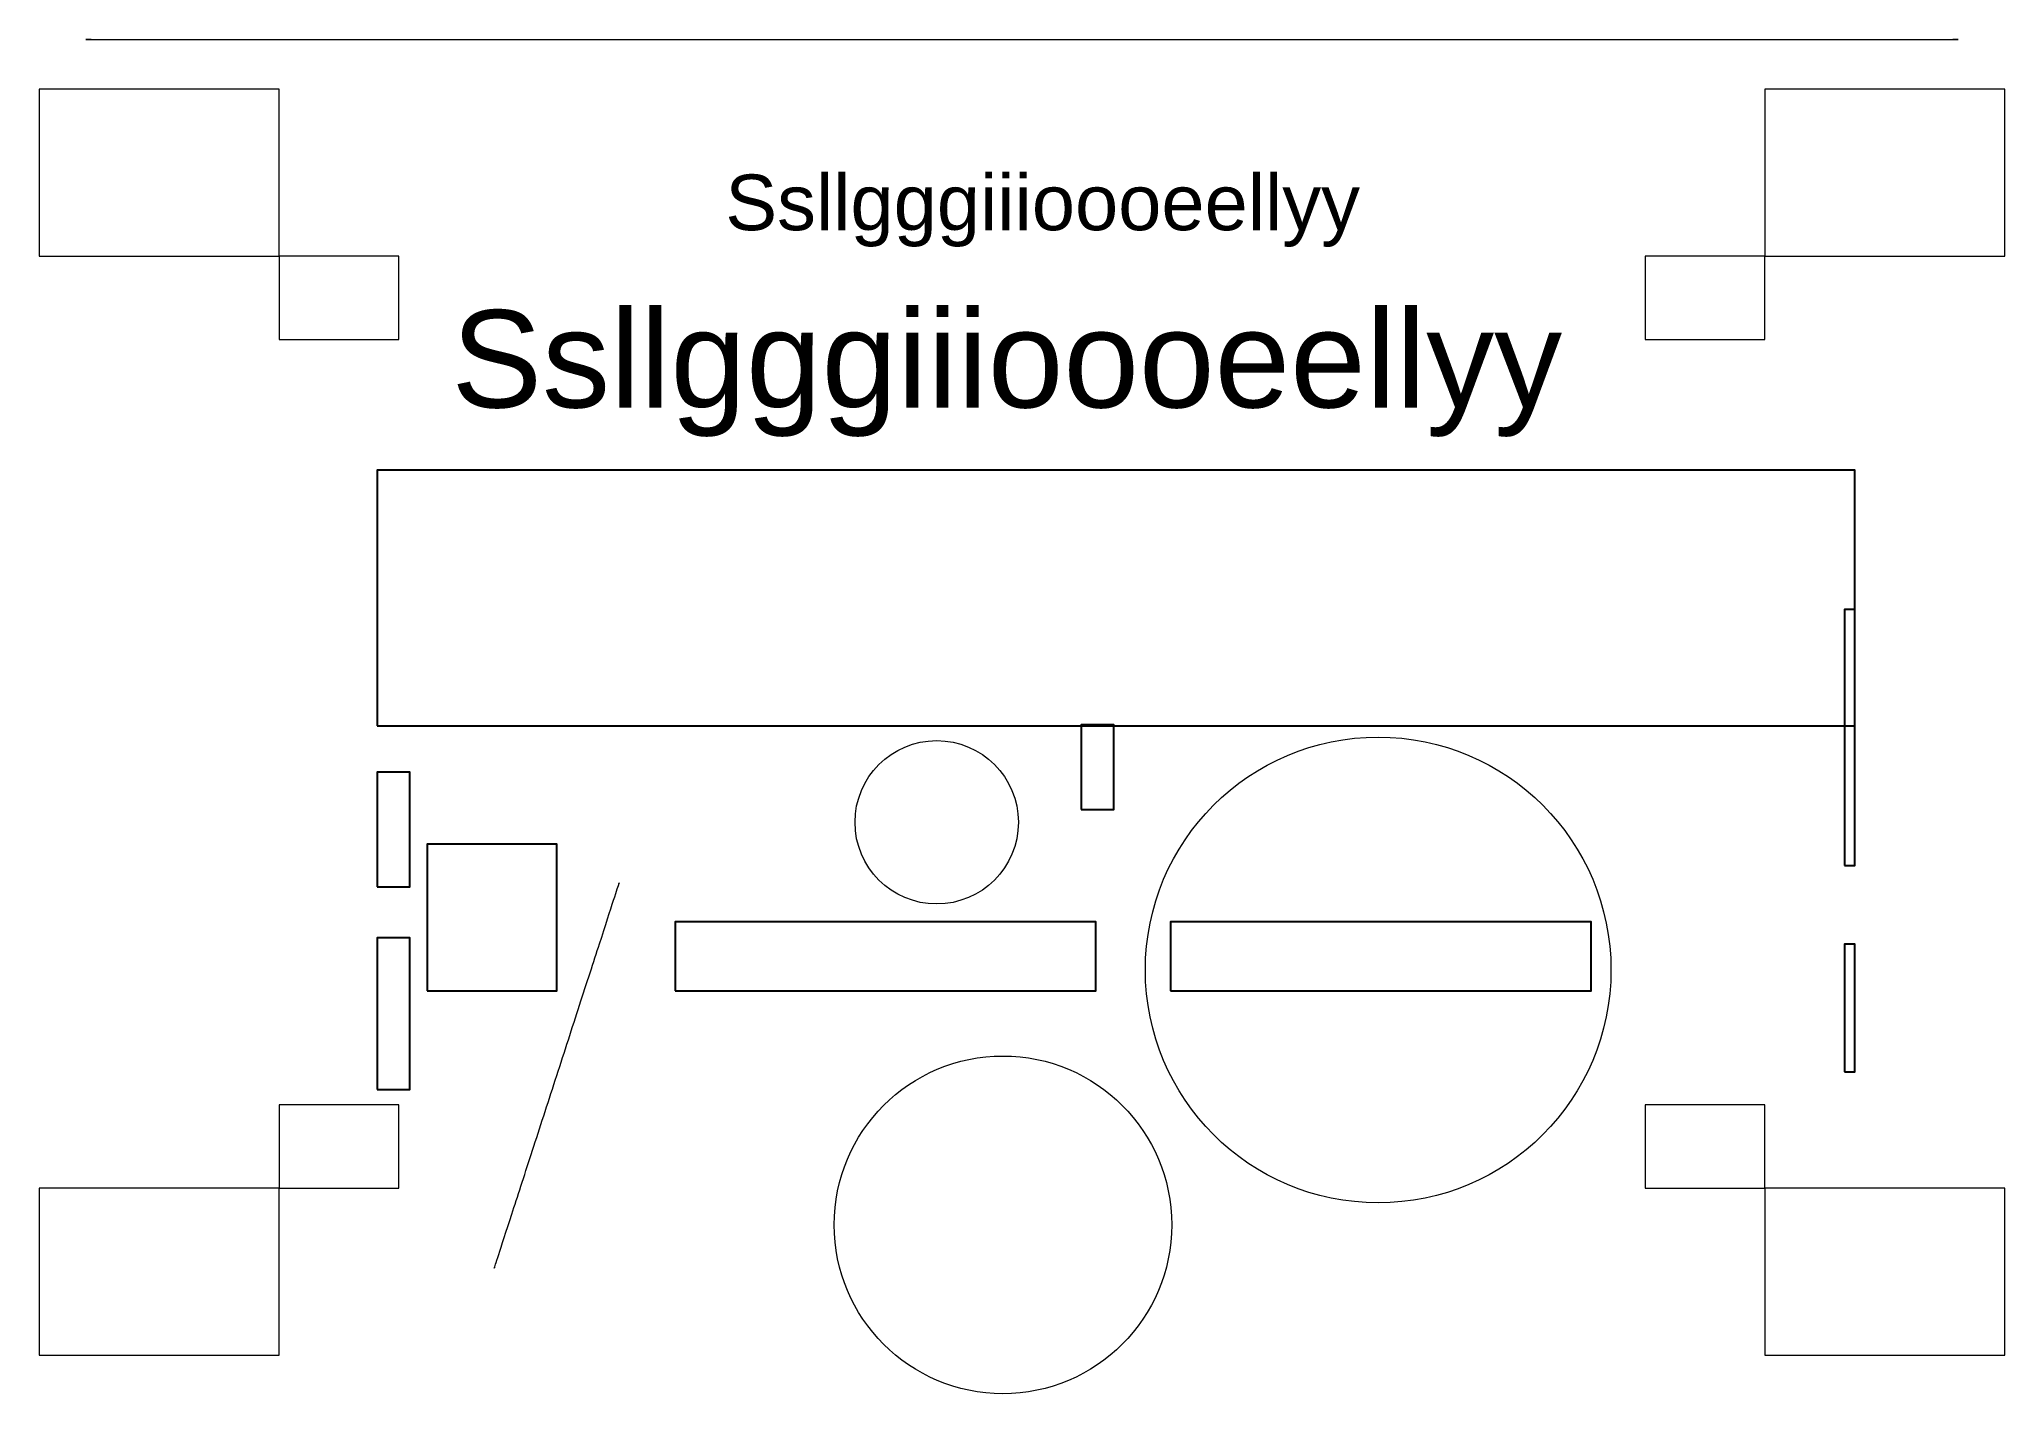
# Model space of a CAD drawing. Header units: inches. Extents: x -11.91 to -9.08, y 4.05 to 6.
import ezdxf

# ---------------------------------------------------------------- set-up
doc = ezdxf.new("R2010")
doc.units = ezdxf.units.IN
doc.header["$MEASUREMENT"] = 0
doc.layers.add('Layer 1', color=7, linetype='Continuous')
doc.styles.add('textstyle15', font='')
doc.styles.add('textstyle16', font='')
doc.styles.get('textstyle15').set_extended_font_data('Arial')
doc.styles.get('textstyle16').set_extended_font_data('Arial')

msp = doc.modelspace()

# ---------------------------------------------------------------- linework, layer by layer
at = {"layer": 'Layer 1', "color": 22, "lineweight": 5, "true_color": 0xcc3300}
for points in [[(-11.90944488188976, 5.688476377952756), (-11.56454724409449, 5.688476377952756), (-11.56454724409449, 5.92861811023622), (-11.90944488188976, 5.92861811023622), (-11.90944488188976, 5.688476377952756)], [(-9.4266062992126, 5.688476377952756), (-9.081708661417323, 5.688476377952756), (-9.081708661417323, 5.92861811023622), (-9.4266062992126, 5.92861811023622), (-9.4266062992126, 5.688476377952756)], [(-11.56454724409449, 5.56840157480315), (-11.39209842519685, 5.56840157480315), (-11.39209842519685, 5.688472440944882), (-11.56454724409449, 5.688472440944882), (-11.56454724409449, 5.56840157480315)], [(-9.599055118110236, 5.56840157480315), (-9.4266062992126, 5.56840157480315), (-9.4266062992126, 5.688472440944882), (-9.599055118110236, 5.688472440944882), (-9.599055118110236, 5.56840157480315)], [(-11.56454724409449, 4.347700787401575), (-11.39209842519685, 4.347700787401575), (-11.39209842519685, 4.467771653543307), (-11.56454724409449, 4.467771653543307), (-11.56454724409449, 4.347700787401575)], [(-9.599055118110236, 4.347700787401575), (-9.4266062992126, 4.347700787401575), (-9.4266062992126, 4.467771653543307), (-9.599055118110236, 4.467771653543307), (-9.599055118110236, 4.347700787401575)], [(-11.90944488188976, 4.10755905511811), (-11.56454724409449, 4.10755905511811), (-11.56454724409449, 4.347700787401575), (-11.90944488188976, 4.347700787401575), (-11.90944488188976, 4.10755905511811)], [(-9.4266062992126, 4.10755905511811), (-9.081708661417323, 4.10755905511811), (-9.081708661417323, 4.347700787401575), (-9.4266062992126, 4.347700787401575), (-9.4266062992126, 4.10755905511811)]]:
    msp.add_lwpolyline(points, close=True, dxfattribs=at)
at = {"layer": 'Layer 1', "color": 250, "true_color": 0x333333}
for points in [[(-11.42344488188977, 5.012555118110236), (-9.297452755905512, 5.012555118110236), (-9.297452755905512, 5.38061811023622), (-11.42344488188977, 5.38061811023622), (-11.42344488188977, 5.012555118110236)], [(-9.312070866141733, 4.812114173228347), (-9.297448818897639, 4.812114173228347), (-9.297448818897639, 5.180177165354331), (-9.312070866141733, 5.180177165354331), (-9.312070866141733, 4.812114173228347)], [(-10.41040551181103, 4.89244094488189), (-10.36338976377953, 4.89244094488189), (-10.36338976377953, 5.014425196850394), (-10.41040551181103, 5.014425196850394), (-10.41040551181103, 4.89244094488189)], [(-11.42344488188977, 4.781047244094489), (-11.37642913385827, 4.781047244094489), (-11.37642913385827, 4.946086614173229), (-11.42344488188977, 4.946086614173229), (-11.42344488188977, 4.781047244094489)], [(-11.35129133858268, 4.631590551181103), (-11.16474015748032, 4.631590551181103), (-11.16474015748032, 4.842409448818898), (-11.35129133858268, 4.842409448818898), (-11.35129133858268, 4.631590551181103)], [(-10.99476377952756, 4.631590551181103), (-10.38949606299213, 4.631590551181103), (-10.38949606299213, 4.731086614173228), (-10.99476377952756, 4.731086614173228), (-10.99476377952756, 4.631590551181103)], [(-10.28170866141732, 4.631590551181103), (-9.67644094488189, 4.631590551181103), (-9.67644094488189, 4.731086614173228), (-10.28170866141732, 4.731086614173228), (-10.28170866141732, 4.631590551181103)], [(-11.42344488188977, 4.489736220472441), (-11.37642913385827, 4.489736220472441), (-11.37642913385827, 4.707909448818898), (-11.42344488188977, 4.707909448818898), (-11.42344488188977, 4.489736220472441)], [(-9.312070866141733, 4.515007874015748), (-9.297448818897639, 4.515007874015748), (-9.297448818897639, 4.698771653543307), (-9.312070866141733, 4.698771653543307), (-9.312070866141733, 4.515007874015748)]]:
    msp.add_lwpolyline(points, close=True, dxfattribs=at)
at = {"layer": 'Layer 1', "color": 22, "lineweight": 5, "true_color": 0xcc3300}
for centre, major_axis in [((-10.61834251968504, 4.874027559055119), (0, 0.1175)), ((-9.98313779527559, 4.661661417322835), (0, 0.3349803149606299)), ((-10.523, 4.29505905511811), (0, 0.2428307086614173))]:
    msp.add_ellipse(centre, major_axis=major_axis, ratio=1, dxfattribs=at)
for points, knots in [([(-11.83646850393701, 6), (-11.83646850393701, 6), (-9.154681102362206, 6), (-9.154681102362206, 6)], [0, 0, 0, 0, 0.125, 0.125, 0.125, 0.125000001]), ([(-11.83615748031496, 6.000169291338583), (-11.83615748031496, 6.000169291338583), (-11.83646850393701, 6), (-11.83646850393701, 6)], [0, 0, 0, 0, 0.3333333333333333, 0.3333333333333333, 0.3333333333333333, 0.3333333343333333]), ([(-11.25444488188976, 4.233700787401575), (-11.25444488188976, 4.233700787401575), (-11.07544488188976, 4.785700787401575), (-11.07544488188976, 4.785700787401575)], [0, 0, 0, 0, 0.1666666666666667, 0.1666666666666667, 0.1666666666666667, 0.1666666676666667]), ([(-11.25450787401575, 4.234043307086615), (-11.25450787401575, 4.234043307086615), (-11.25444488188976, 4.233700787401575), (-11.25444488188976, 4.233700787401575)], [0, 0, 0, 0, 0.3333333333333333, 0.3333333333333333, 0.3333333333333333, 0.3333333343333333])]:
    msp.add_open_spline(points, degree=3, knots=knots, dxfattribs=at)

# ---------------------------------------------------------------- texts
at = {"layer": 'Layer 1', "color": 250, "true_color": 0x333333}
for height, style, p in [(0.0799993700787402, 'textstyle16', (-10.92244488188976, 5.725618110236221)), (0.1399974803149606, 'textstyle15', (-11.31644488188976, 5.470618110236221))]:
    msp.add_text('Ssllgggiiioooeellyy', height=height, dxfattribs=dict(at, style=style)).set_placement(p)

doc.saveas('drawing.dxf')
